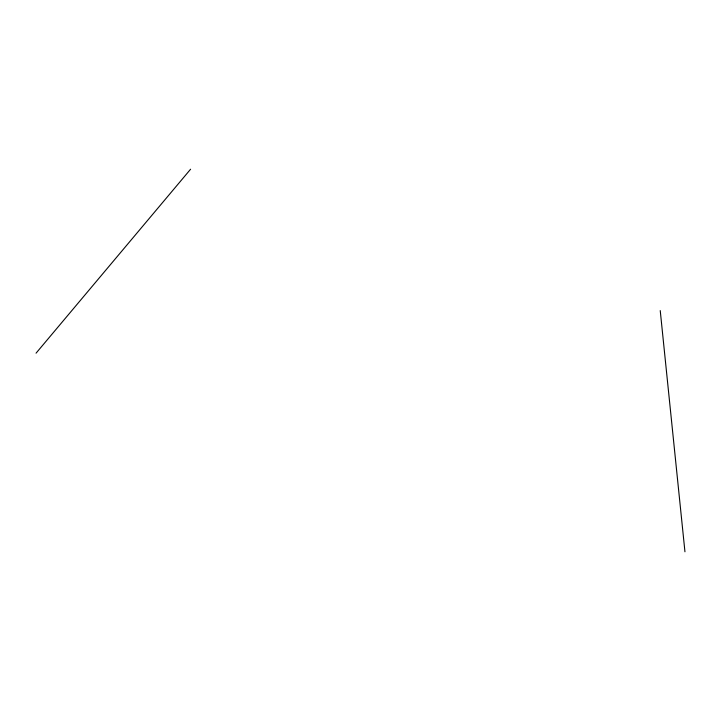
<?xml version="1.0" encoding="UTF-8"?>
<svg xmlns="http://www.w3.org/2000/svg" width="721" height="721" viewBox="0 0 721 721"><rect width="100%" height="100%" fill="white"/><g stroke="black" fill="none" stroke-linecap="round" stroke-linejoin="round"><path stroke-width="1.08" d="M36.05 353.173L190.596 169.21M660.238 310.589L684.95 551.79"/></g></svg>
